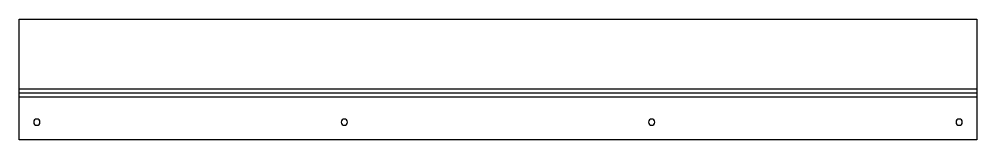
# Model space of a CAD drawing. Header units: millimetres. Extents: x 0 to 525, y 0 to 66.
import ezdxf

# ---------------------------------------------------------------- set-up
doc = ezdxf.new("R2010")
doc.units = ezdxf.units.MM

msp = doc.modelspace()

# ---------------------------------------------------------------- linework, layer by layer
at = {"layer": 'BEND'}
msp.add_line((524.66, 25.63), (0, 25.63), dxfattribs=at)
at = {"layer": 'BEND_EXTENT'}
for p, q in [((0, 27.93), (524.66, 27.93)), ((524.66, 23.34), (0, 23.34))]:
    msp.add_line(p, q, dxfattribs=at)
at = {"layer": 'INTERIOR_PROFILES', "extrusion": (0, 0, -1)}
for centre in [(-9.68, 9.68), (-178.11, 9.68), (-346.55, 9.68), (-514.98, 9.68)]:
    msp.add_circle(centre, 1.7, dxfattribs=at)
at = {"layer": 'OUTER_PROFILES'}
msp.add_lwpolyline([(524.66, 0), (0, 0), (0, 66.05), (524.66, 66.05)], close=True, dxfattribs=at)

doc.saveas('drawing.dxf')
